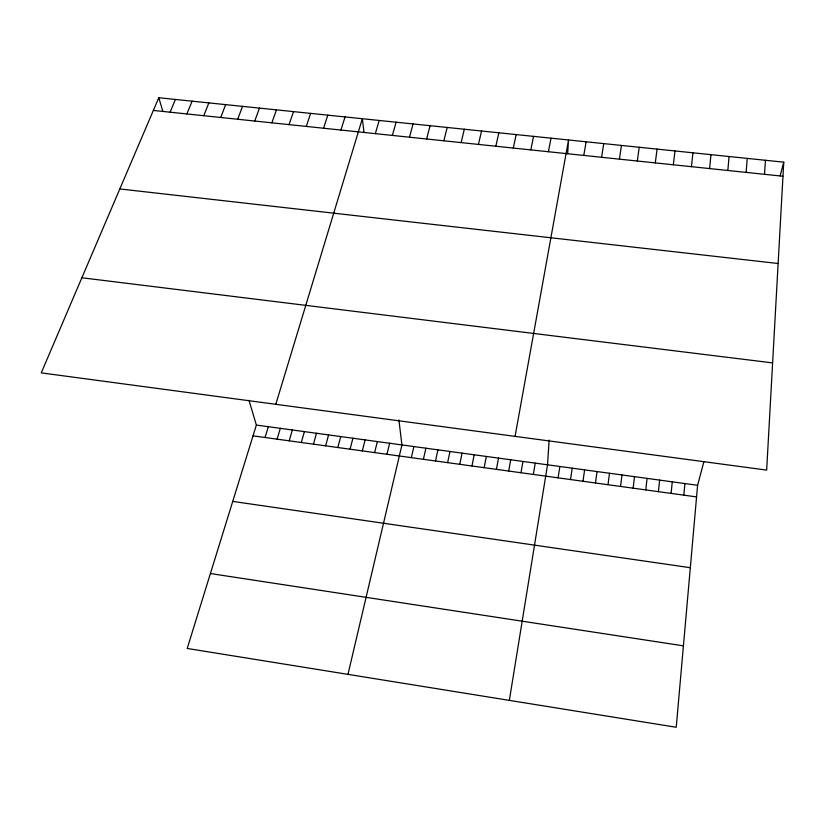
<?xml version="1.0" encoding="UTF-8"?>
<svg xmlns="http://www.w3.org/2000/svg" width="825" height="825" viewBox="0 0 825 825"><rect width="100%" height="100%" fill="white"/><g stroke="black" fill="none" stroke-linecap="round" stroke-linejoin="round"><path stroke-width="1.24" d="M783.75 162.164L766.662 470.095L41.25 372.869L158.782 97.732L783.75 162.164L780.099 175.859M549.13 440.024L547.532 464.805L509.345 700.373M567.641 153.656L568.528 139.972L515.068 436.373M764.528 174.312L765.456 160.277M746.151 172.394L747.223 158.4M727.846 170.486L729.063 156.523M703.808 461.99L697.599 485.286L676.232 727.268L187.213 648.46L256.369 425.061L248.995 400.342M683.822 495.155L684.915 483.553M709.613 168.578L710.964 154.657M671.107 493.402L672.272 481.831M691.443 166.681L692.938 152.8M658.422 491.659L659.649 480.109M645.769 489.916L647.068 478.387M673.334 164.783L674.974 150.944M633.146 488.173L634.518 476.675M620.555 486.441L621.998 474.963M655.298 162.896L657.071 149.098M607.994 484.718L609.5 473.261M595.475 482.986L597.042 471.56M637.323 161.019L639.231 147.263M582.986 481.274L584.616 469.868M570.518 479.552L572.23 468.177M619.41 159.153L621.462 145.427M558.092 477.84L559.866 466.486M601.569 157.286L603.756 143.602M533.321 474.437L535.229 463.124M583.791 155.43L586.111 141.787M520.987 472.735L522.957 461.453M508.685 471.044L510.716 459.783M496.413 469.353L498.506 458.112M548.419 151.728L551.007 138.167M484.172 467.672L486.327 456.452M471.962 465.991L474.179 454.792M530.836 149.892L533.548 136.362M459.772 464.31L462.062 453.142M447.624 462.639L449.976 451.492M513.305 148.057L516.151 134.568M435.507 460.969L437.92 449.842M495.846 146.231L498.826 132.784M423.411 459.298L425.896 448.202M411.355 457.638L413.892 446.562M478.438 144.416L481.552 131M347.975 674.365L401.93 444.933L398.887 419.904M461.103 142.601L464.341 129.226M386.966 454.286L389.627 443.252M374.632 452.585L377.355 441.581M443.829 140.797L447.191 127.462M362.33 450.893L365.114 439.911M350.058 449.202L352.914 438.24M426.608 139.002L430.103 125.699M337.827 447.521L340.735 436.58M409.458 137.208L413.067 123.946M325.617 445.84L328.597 434.919M313.448 444.159L316.48 433.269M392.36 135.424L396.103 122.193M301.3 442.489L304.394 431.619M289.183 440.828L292.339 429.969M375.334 133.64L379.191 120.45M277.107 439.158L280.325 428.33M265.052 437.498L268.331 426.7M275.798 404.302L362.34 118.718L364 132.371M340.931 130.041L345.046 116.933M323.575 128.236L327.803 115.149M306.271 126.421L310.633 113.386M289.039 124.627L293.514 111.622M271.858 122.822L276.468 109.859M254.75 121.038L259.473 108.106M237.693 119.254L242.54 106.363M220.708 117.48L225.668 104.62M203.775 115.706L208.859 102.888M186.904 113.953L192.112 101.166M170.105 112.19L175.416 99.443M153.347 110.437L782.966 176.241M119.821 188.946L778.13 263.505M81.881 277.767L772.613 362.897M256.369 425.061L697.599 485.286M253.028 435.847L696.568 496.908M232.733 501.404L690.319 567.703M210.406 573.54L683.42 645.841M158.782 97.732L162.845 111.354"/></g></svg>
